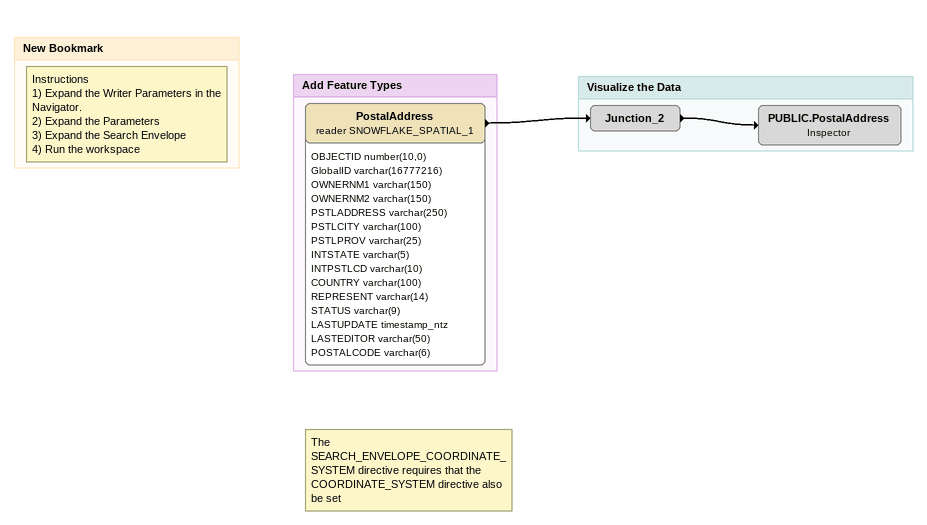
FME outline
Note: The SEARCH_ENVELOPE_COORDINATE_SYSTEM directive requires that the COORDINATE_SYSTEM directive also be set

Bookmark: Add Feature Types
PostalAddress (reader SNOWFLAKE_SPATIAL_1)
    attributes: OBJECTID number(10,0), GlobalID varchar(16777216), OWNERNM1 varchar(150), OWNERNM2 varchar(150), PSTLADDRESS varchar(250), PSTLCITY varchar(100), PSTLPROV varchar(25), INTSTATE varchar(5), INTPSTLCD varchar(10), COUNTRY varchar(100), REPRESENT varchar(14), STATUS varchar(9), LASTUPDATE timestamp_ntz, LASTEDITOR varchar(50), POSTALCODE varchar(6)
    -> Junction_2

Bookmark: Visualize the Data
Junction_2
    -> PUBLIC.PostalAddress
PUBLIC.PostalAddress: Inspector

Bookmark: New Bookmark
Note: Instructions / 1) Expand the Writer Parameters in the Navigator. / 2) Expand the Parameters / 3) Expand the Search Envelope / 4) Run the workspace
